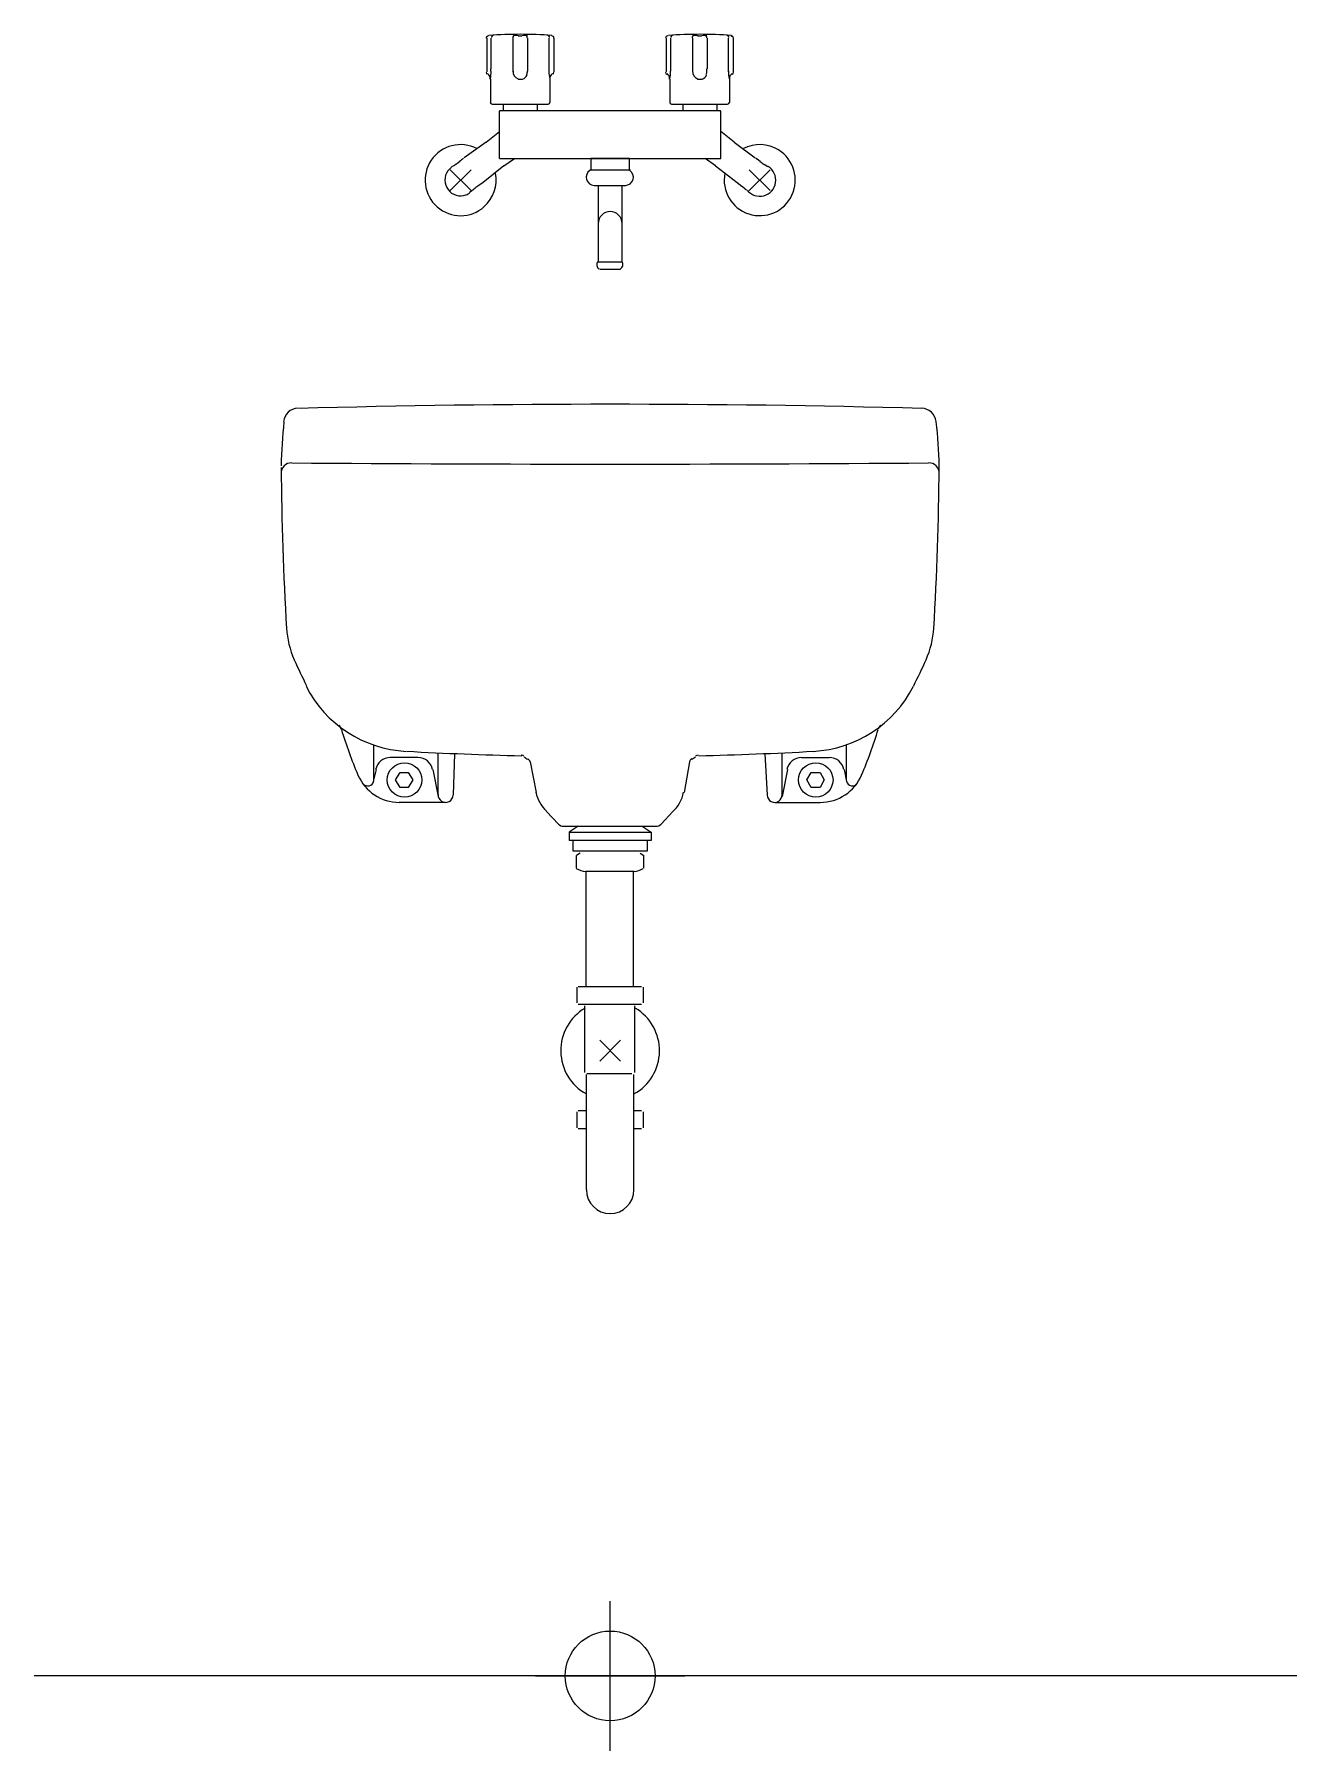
# Model space of a CAD drawing. Units: millimetres at full size, sheet at 1:50. Extents: x -31113 to 29332, y -20209 to 31249.
# Drawn here: x -25197.46 to -25180.58, y 1235.29 to 1258.24 of the extents above; entities that cross this region are included whole.
import ezdxf

# ---------------------------------------------------------------- set-up
doc = ezdxf.new("R2010")
doc.units = ezdxf.units.MM
doc.header["$LTSCALE"] = 50
doc.layers.add('B-A_文字', color=7, linetype='Continuous', lineweight=25)

msp = doc.modelspace()

# ---------------------------------------------------------------- linework, layer by layer
at = {"layer": 'B-A_文字', "lineweight": 18}
for p, q in [((-25191.41, 1258.19), (-25191.41, 1258.19)), ((-25191.41, 1258.19), (-25191.41, 1258.19)), ((-25191.41, 1258.19), (-25191.41, 1257.74)), ((-25191.35, 1257.78), (-25191.35, 1258.19)), ((-25190.99, 1258.22), (-25190.94, 1258.22)), ((-25190.86, 1257.78), (-25190.86, 1258.19)), ((-25190.58, 1258.19), (-25190.58, 1257.78)), ((-25190.54, 1258.22), (-25190.54, 1258.22)), ((-25190.54, 1258.22), (-25190.54, 1258.22)), ((-25190.51, 1258.19), (-25190.51, 1258.19)), ((-25190.51, 1258.19), (-25190.51, 1258.19)), ((-25190.51, 1257.74), (-25190.51, 1258.19)), ((-25189.01, 1258.19), (-25189.01, 1257.74)), ((-25188.98, 1258.22), (-25188.98, 1258.22)), ((-25188.95, 1257.78), (-25188.95, 1258.19)), ((-25188.66, 1258.19), (-25188.66, 1257.78)), ((-25188.59, 1258.22), (-25188.54, 1258.22)), ((-25188.46, 1257.78), (-25188.46, 1258.19)), ((-25188.18, 1258.19), (-25188.18, 1257.78)), ((-25188.11, 1258.19), (-25188.11, 1258.19)), ((-25188.11, 1258.19), (-25188.11, 1258.19)), ((-25188.11, 1257.74), (-25188.11, 1258.19)), ((-25190.58, 1257.78), (-25190.58, 1257.74)), ((-25188.66, 1257.78), (-25188.66, 1257.74)), ((-25188.18, 1257.78), (-25188.18, 1257.74)), ((-25191.36, 1257.64), (-25191.36, 1257.64)), ((-25191.36, 1257.64), (-25191.36, 1257.38)), ((-25190.99, 1257.64), (-25190.96, 1257.64)), ((-25190.96, 1257.64), (-25190.93, 1257.64)), ((-25190.56, 1257.64), (-25190.56, 1257.64)), ((-25190.56, 1257.38), (-25190.56, 1257.64)), ((-25188.96, 1257.64), (-25188.96, 1257.64)), ((-25188.96, 1257.64), (-25188.96, 1257.38)), ((-25188.59, 1257.64), (-25188.56, 1257.64)), ((-25188.56, 1257.64), (-25188.53, 1257.64)), ((-25188.16, 1257.64), (-25188.16, 1257.64)), ((-25188.16, 1257.38), (-25188.16, 1257.64)), ((-25191.36, 1257.38), (-25191.36, 1257.33)), ((-25190.59, 1257.3), (-25191.34, 1257.3)), ((-25191.24, 1257.21), (-25191.23, 1257.22)), ((-25191.24, 1256.58), (-25191.24, 1257.21)), ((-25191.23, 1257.22), (-25190.96, 1257.22)), ((-25191.19, 1257.3), (-25191.19, 1257.22)), ((-25190.96, 1257.22), (-25188.56, 1257.22)), ((-25190.73, 1257.22), (-25190.73, 1257.3)), ((-25190.56, 1257.33), (-25190.56, 1257.38)), ((-25188.96, 1257.38), (-25188.96, 1257.33)), ((-25188.19, 1257.3), (-25188.94, 1257.3)), ((-25188.79, 1257.3), (-25188.79, 1257.22)), ((-25188.56, 1257.22), (-25188.29, 1257.22)), ((-25188.33, 1257.22), (-25188.33, 1257.3)), ((-25188.28, 1257.21), (-25188.29, 1257.22)), ((-25188.16, 1257.33), (-25188.16, 1257.38)), ((-25191.42, 1256.8), (-25191.71, 1256.59)), ((-25191.42, 1256.8), (-25191.24, 1256.94)), ((-25188.1, 1256.8), (-25188.28, 1256.94)), ((-25188.1, 1256.8), (-25187.82, 1256.59)), ((-25191.24, 1256.58), (-25190.96, 1256.58)), ((-25191.18, 1256.48), (-25191.04, 1256.58)), ((-25190.96, 1256.58), (-25188.56, 1256.58)), ((-25189.5, 1256.58), (-25190.02, 1256.58)), ((-25190.02, 1256.58), (-25190.02, 1256.58)), ((-25190.02, 1256.58), (-25190.02, 1256.43)), ((-25189.5, 1256.58), (-25189.51, 1256.58)), ((-25189.5, 1256.43), (-25189.5, 1256.58)), ((-25188.35, 1256.48), (-25188.49, 1256.58)), ((-25191.9, 1256.15), (-25191.62, 1256.43)), ((-25191.62, 1256.15), (-25191.9, 1256.43)), ((-25191.89, 1256.46), (-25191.88, 1256.46)), ((-25191.18, 1256.48), (-25191.46, 1256.26)), ((-25187.9, 1256.15), (-25187.62, 1256.43)), ((-25187.62, 1256.15), (-25187.9, 1256.43)), ((-25187.65, 1256.47), (-25187.7, 1256.5)), ((-25191.46, 1256.26), (-25191.53, 1256.21)), ((-25189.97, 1256.22), (-25189.96, 1256.22)), ((-25189.96, 1256.22), (-25189.57, 1256.22)), ((-25189.6, 1256.21), (-25189.6, 1256.22)), ((-25189.6, 1255.71), (-25189.6, 1256.21)), ((-25189.57, 1256.22), (-25189.55, 1256.22)), ((-25189.92, 1255.71), (-25189.92, 1255.21)), ((-25189.92, 1255.21), (-25189.92, 1255.2)), ((-25189.9, 1255.1), (-25189.62, 1255.1)), ((-25192.92, 1248.27), (-25192.92, 1248.74)), ((-25186.6, 1248.27), (-25186.6, 1248.74)), ((-25192.33, 1248.57), (-25192.7, 1248.57)), ((-25192.06, 1248.07), (-25192.06, 1248.63)), ((-25191.84, 1248.62), (-25191.86, 1248.07)), ((-25190.83, 1248.51), (-25190.75, 1248.1)), ((-25188.7, 1248.51), (-25188.77, 1248.1)), ((-25187.69, 1248.62), (-25187.66, 1248.07)), ((-25187.46, 1248.07), (-25187.46, 1248.63)), ((-25187.2, 1248.57), (-25186.83, 1248.57)), ((-25192.89, 1248.41), (-25192.93, 1248.25)), ((-25192.13, 1248.41), (-25192.06, 1248.05)), ((-25187.39, 1248.41), (-25187.46, 1248.05)), ((-25187.13, 1248.27), (-25187.07, 1248.37)), ((-25187.07, 1248.17), (-25187.13, 1248.27)), ((-25187.07, 1248.37), (-25186.95, 1248.37)), ((-25186.95, 1248.37), (-25186.9, 1248.27)), ((-25186.9, 1248.27), (-25186.95, 1248.17)), ((-25186.63, 1248.41), (-25186.6, 1248.25)), ((-25186.95, 1248.17), (-25187.07, 1248.17)), ((-25191.96, 1247.97), (-25192.58, 1247.97)), ((-25190.61, 1247.85), (-25190.45, 1247.68)), ((-25188.92, 1247.85), (-25189.08, 1247.68)), ((-25187.56, 1247.97), (-25186.95, 1247.97)), ((-25190.38, 1247.65), (-25189.15, 1247.65)), ((-25190.19, 1247.65), (-25190.31, 1247.57)), ((-25190.31, 1247.57), (-25190.31, 1247.46)), ((-25190.31, 1247.57), (-25189.21, 1247.57)), ((-25189.33, 1247.65), (-25189.21, 1247.57)), ((-25189.21, 1247.57), (-25189.21, 1247.46)), ((-25189.21, 1247.46), (-25190.31, 1247.46)), ((-25190.26, 1247.46), (-25190.26, 1247.32)), ((-25189.26, 1247.32), (-25189.26, 1247.46)), ((-25190.26, 1247.32), (-25189.26, 1247.32)), ((-25190.16, 1247.29), (-25190.21, 1247.26)), ((-25190.21, 1247.09), (-25190.21, 1247.26)), ((-25189.36, 1247.29), (-25189.31, 1247.26)), ((-25189.31, 1247.09), (-25189.31, 1247.26)), ((-25190.09, 1247.05), (-25189.44, 1247.05)), ((-25190.08, 1245.51), (-25190.08, 1247.05)), ((-25189.45, 1245.51), (-25189.45, 1247.05)), ((-25190.2, 1245.29), (-25190.2, 1245.5)), ((-25190.19, 1245.51), (-25189.34, 1245.51)), ((-25189.32, 1245.5), (-25189.32, 1245.29)), ((-25190.19, 1245.27), (-25189.34, 1245.27)), ((-25190.1, 1244.36), (-25190.1, 1245.25)), ((-25189.43, 1244.36), (-25189.43, 1245.25)), ((-25189.9, 1244.51), (-25189.62, 1244.79)), ((-25189.62, 1244.51), (-25189.9, 1244.79)), ((-25190.08, 1244.33), (-25190.08, 1242.79)), ((-25189.47, 1244.34), (-25190.07, 1244.34)), ((-25189.45, 1244.33), (-25189.45, 1242.79)), ((-25190.2, 1243.62), (-25190.2, 1243.83)), ((-25190.19, 1243.85), (-25190.08, 1243.85)), ((-25189.45, 1243.85), (-25189.34, 1243.85)), ((-25189.32, 1243.83), (-25189.32, 1243.62)), ((-25190.19, 1243.61), (-25190.08, 1243.61)), ((-25189.45, 1243.61), (-25189.34, 1243.61)), ((-25180.58, 1236.29), (-25197.46, 1236.29))]:
    msp.add_line(p, q, dxfattribs=at)
at = {"layer": 'B-A_文字', "color": 1, "lineweight": 18}
for p, q in [((-25189.76, 1235.29), (-25189.76, 1237.29)), ((-25190.76, 1236.29), (-25188.76, 1236.29))]:
    msp.add_line(p, q, dxfattribs=at)
at = {"layer": 'B-A_文字', "lineweight": 18}
for points in [[(-25191.06, 1258.19), (-25191.06, 1257.78), (-25191.06, 1257.74)], [(-25188.56, 1256.58), (-25188.28, 1256.58), (-25188.28, 1257.21)], [(-25190.03, 1256.43), (-25189.76, 1256.43), (-25189.49, 1256.43)], [(-25188.35, 1256.48), (-25188.06, 1256.26), (-25188, 1256.21)], [(-25189.92, 1256.22), (-25189.92, 1256.21), (-25189.92, 1255.71)], [(-25189.6, 1255.2), (-25189.6, 1255.21), (-25189.6, 1255.71)], [(-25189.92, 1255.2), (-25189.76, 1255.2), (-25189.6, 1255.2)]]:
    msp.add_lwpolyline(points, dxfattribs=at)
msp.add_lwpolyline([(-25192.46, 1248.37), (-25192.4, 1248.27), (-25192.46, 1248.17), (-25192.57, 1248.17), (-25192.63, 1248.27), (-25192.57, 1248.37)], close=True, dxfattribs=at)
for centre in [(-25192.51, 1248.27), (-25187.01, 1248.27)]:
    msp.add_circle(centre, 0.23, dxfattribs=at)
at = {"layer": 'B-A_文字', "color": 1, "lineweight": 18}
msp.add_circle((-25189.76, 1236.29), 0.6, dxfattribs=at)
at = {"layer": 'B-A_文字', "lineweight": 18}
for centre, radius, start, end in [((-25191.39, 1258.19), 0.028, 86.8932, 187.1299), ((-25190.96, 1252.24), 6, 85.9766, 94.0234), ((-25191.32, 1258.2), 0.027, 87.3004, 188.0439), ((-25191.03, 1258.2), 0.033, 138.1298, 195.7098), ((-25191.04, 1257.77), 0.454, 83.0135, 91.5906), ((-25190.88, 1257.77), 0.454, 88.4094, 96.9865), ((-25190.9, 1258.2), 0.033, 344.2899, 41.8782), ((-25190.6, 1258.2), 0.028, 352.8968, 90.443), ((-25190.54, 1258.19), 0.028, 352.8695, 93.1072), ((-25190.53, 1258.36), 0.145, 265.8761, 266.6689), ((-25188.99, 1258.19), 0.028, 86.8928, 187.1305), ((-25188.56, 1252.24), 6, 85.9766, 94.0234), ((-25188.92, 1258.2), 0.028, 90.1141, 187.1298), ((-25188.63, 1258.2), 0.033, 138.1304, 195.7093), ((-25188.64, 1257.77), 0.454, 83.0135, 91.5906), ((-25188.48, 1257.77), 0.454, 88.4094, 96.9865), ((-25188.5, 1258.2), 0.033, 344.2899, 41.8782), ((-25188.2, 1258.2), 0.027, 351.9573, 92.7), ((-25188.14, 1258.19), 0.028, 352.7785, 93.1255), ((-25188.14, 1258.19), 0.028, 352.8701, 93.1068), ((-25188.13, 1258.36), 0.145, 265.8761, 266.6689), ((-25191.39, 1257.73), 0.028, 176.0285, 242.7844), ((-25191.44, 1257.65), 0.076, 353.4075, 57.8586), ((-25191.76, 1257.74), 0.409, 346.5873, 0.8954), ((-25194.83, 1257.77), 3.476, 359.6172, 0.1515), ((-25190.96, 1257.74), 0.099, 175.836, 251.1201), ((-25190.96, 1257.73), 0.095, 287.7623, 339.2367), ((-25191.02, 1257.75), 0.153, 342.6302, 359.5207), ((-25191.73, 1257.77), 0.871, 358.4803, 0.6127), ((-25190.17, 1257.74), 0.409, 179.1017, 193.4124), ((-25190.49, 1257.65), 0.076, 122.1414, 186.5926), ((-25190.54, 1257.73), 0.028, 297.2153, 3.9721), ((-25188.99, 1257.73), 0.028, 176.0279, 242.7847), ((-25189.04, 1257.65), 0.076, 353.4074, 57.8586), ((-25189.36, 1257.74), 0.409, 346.5873, 0.8955), ((-25192.42, 1257.77), 3.472, 359.6171, 0.1519), ((-25188.56, 1257.74), 0.099, 175.8361, 251.1201), ((-25188.56, 1257.73), 0.095, 287.7624, 339.2366), ((-25188.62, 1257.75), 0.153, 342.6301, 359.521), ((-25189.34, 1257.77), 0.871, 358.4804, 0.6123), ((-25187.77, 1257.74), 0.409, 179.1017, 193.4123), ((-25188.09, 1257.65), 0.076, 122.1414, 186.5925), ((-25188.14, 1257.73), 0.028, 297.2156, 3.9715), ((-25191.34, 1257.33), 0.024, 180, 270), ((-25190.59, 1257.33), 0.024, 270, 0), ((-25188.94, 1257.33), 0.024, 180, 270), ((-25188.19, 1257.33), 0.024, 270, 0), ((-25191.76, 1256.29), 0.475, 62.5104, 311.8574), ((-25187.76, 1256.29), 0.475, 58.1176, 117.3749), ((-25193.25, 1258.54), 2.485, 303.4503, 306.5407), ((34705.47, -78606.36), 99828.667, 126.86989, 126.86993), ((-25187.76, 1256.29), 0.475, 168.7706, 58.1176), ((-85085, -78606.36), 99828.667, 53.13007, 53.13011), ((-25152.2, 1304.05), 59.337, 233.12559, 233.1837), ((-25186, 1258.92), 2.958, 233.5828, 234.9178), ((-25191.76, 1256.29), 0.21, 143.8875, 180.2511), ((-25191.76, 1256.29), 0.21, 180.2511, 216.7501), ((-27292.92, 3329.85), 2951.828, 315.37821, 315.37942), ((-25191.76, 1256.29), 0.475, 311.8574, 11.1146), ((-25189.97, 1256.33), 0.11, 124.4099, 268.2074), ((-25189.56, 1256.33), 0.11, 271.7926, 55.5901), ((-25187.76, 1256.29), 0.215, 217.9732, 58.1176), ((-25191.76, 1256.29), 0.21, 216.9898, 253.4887), ((-25191.76, 1256.29), 0.21, 253.4887, 289.8523), ((-25191.76, 1256.29), 0.209, 290.7648, 306.9596), ((-25189.75, 1253.88), 2.933, 127.317, 130.0936), ((-25192.84, 1250.07), 7.816, 51.1404, 51.772), ((-25189.76, 1255.71), 0.16, 0, 180), ((-25189.88, 1255.16), 0.06, 138.5904, 243.2563), ((-25189.65, 1255.16), 0.06, 296.7437, 41.4096), ((-25193.93, 1253.04), 0.2, 91.5216, 173.5049), ((-25189.76, 1096.3), 156.993, 88.47839, 91.52161), ((-25185.6, 1253.04), 0.2, 6.4951, 88.4784), ((-25188.16, 1252.38), 6, 173.5049, 179.1274), ((-25191.36, 1252.38), 6, 0.8904, 6.4951), ((-25194.02, 1252.37), 0.14, 89.5421, 180.5366), ((-25152.16, 1252.76), 42, 180.423, 183.3661), ((-25189.76, 1785.31), 532.817, 269.5421, 270.4579), ((-25185.5, 1252.37), 0.14, 359.4634, 90.4579), ((-25227.36, 1252.76), 42, 356.6339, 359.577), ((-25185.5, 1252.45), 0.14, 359.577, 8.8775), ((-25192.89, 1250.37), 1.2, 183.3661, 204.2415), ((-25186.63, 1250.37), 1.2, 335.7585, 356.6339), ((-25186.69, 1253.16), 8, 204.2415, 206.9851), ((-25192.83, 1253.16), 8, 333.0149, 335.7585), ((-25192.4, 1250.25), 1.6, 206.9851, 266.8976), ((-25187.13, 1250.25), 1.6, 273.1024, 333.0149), ((-25193.45, 1248.92), 0.1, 16.8072, 51.7246), ((-25187.61, 1250.68), 6, 196.8072, 203.0072), ((-25191.92, 1250.68), 6, 336.9928, 343.1928), ((-25186.08, 1248.92), 0.1, 128.2754, 163.1928), ((-25192.7, 1248.37), 0.2, 90, 168.9003), ((-25189.76, 1298.84), 50.26, 266.8976, 268.651), ((-25192.33, 1248.37), 0.2, 11.0997, 90), ((-25190.95, 1248.54), 0.06, 51.1773, 88.651), ((-25190.71, 1248.83), 0.32, 231.1773, 242.2438), ((-25190.89, 1248.5), 0.06, 10.7131, 62.2438), ((-25188.64, 1248.5), 0.06, 117.7562, 169.2869), ((-25188.82, 1248.83), 0.32, 297.7562, 308.8227), ((-25188.58, 1248.54), 0.06, 91.349, 128.8227), ((-25189.76, 1298.84), 50.26, 271.349, 273.1024), ((-25187.2, 1248.37), 0.2, 90, 168.9003), ((-25186.83, 1248.37), 0.2, 11.0997, 90), ((-25192.58, 1248.57), 0.6, 203.0072, 270), ((-25193, 1248.27), 0.08, 215.5303, 348.9003), ((-25186.95, 1248.57), 0.6, 270, 336.9928), ((-25186.52, 1248.27), 0.08, 191.0997, 324.4697), ((-25191.96, 1248.07), 0.1, 177.2581, 357.2581), ((-25190.3, 1248.19), 0.46, 190.7131, 227.2964), ((-25189.23, 1248.19), 0.46, 310.9382, 349.2869), ((-25187.56, 1248.07), 0.1, 182.7419, 2.7419), ((-25190.38, 1247.75), 0.1, 223.8767, 270), ((-25189.15, 1247.75), 0.1, 270, 316.1233), ((-25190.03, 1247.44), 0.4, 242.7481, 261.4946), ((-25189.5, 1247.44), 0.4, 278.5054, 297.2519), ((-25189.76, 1244.65), 0.66, 120.6033, 241.2453), ((-25189.76, 1244.65), 0.66, 298.7547, 59.3967), ((-25189.76, 1242.79), 0.318, 180, 0)]:
    msp.add_arc(centre, radius, start, end, dxfattribs=at)

doc.saveas('drawing.dxf')
